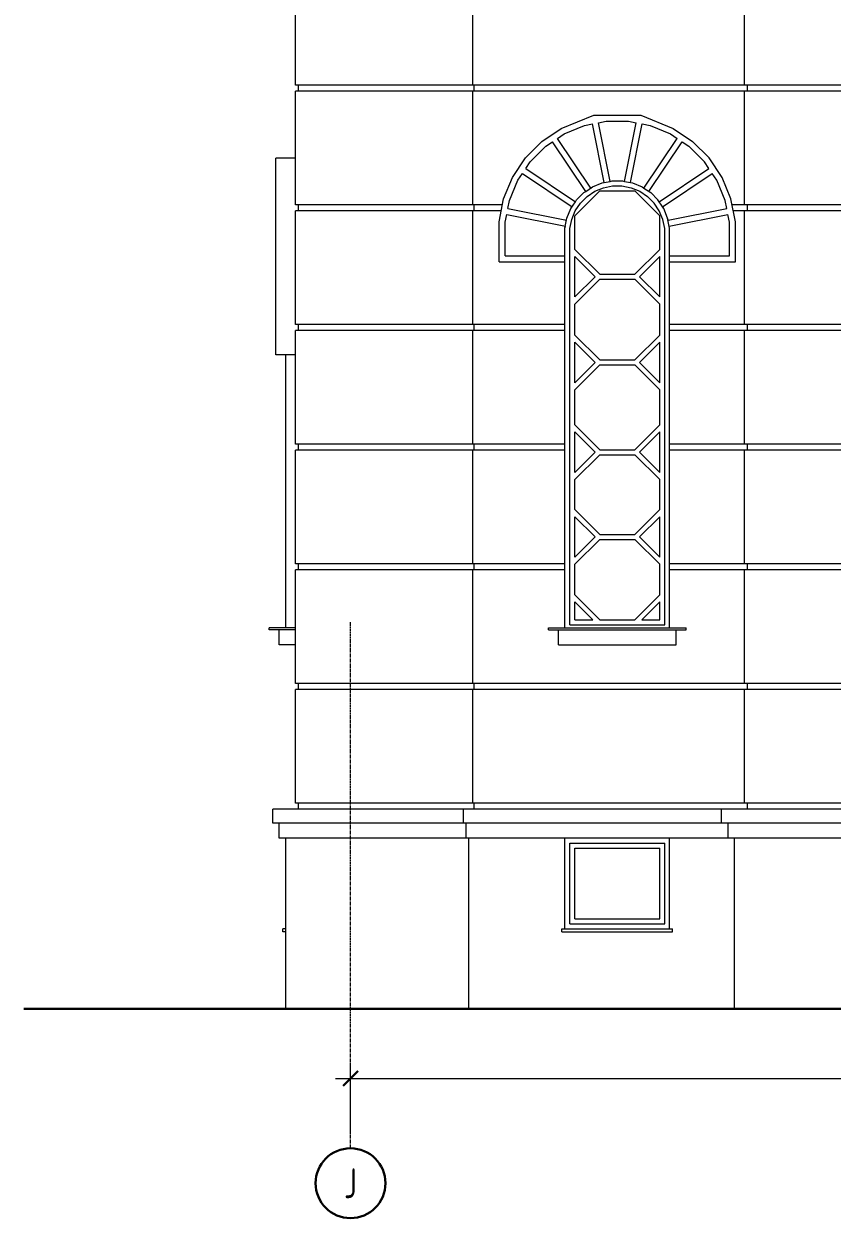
# Model space of a CAD drawing. Header units: millimetres. Extents: x -4890 to 184123, y 36 to 148549.
# Drawn here: x 135535 to 143639, y 103619 to 115594 of the extents above; entities that cross this region are included whole.
import ezdxf

# ---------------------------------------------------------------- set-up
doc = ezdxf.new("R2010")
doc.units = ezdxf.units.MM
doc.linetypes.add('CENTERX2', pattern=[101.6, 63.5, -12.7, 12.7, -12.7])
for name, color, linetype, lineweight in [('axis', 40, 'CENTERX2', 5), ('Dimension', 4, 'Continuous', 5), ('Wall_General', 5, 'Continuous', 30), ('Wall_Satelit', 253, 'Continuous', 5)]:
    doc.layers.add(name, color=color, linetype=linetype, lineweight=lineweight)
doc.styles.add('OK300', font='isocpeur.ttf', dxfattribs={"width": 0.7, "height": 300})
doc.dimstyles.new('OK100', dxfattribs={"dimtxt": 300, "dimasz": 150, "dimexe": 150, "dimexo": 150, "dimgap": 150, "dimtad": 1, "dimdec": 0, "dimzin": 0, "dimdsep": 46, "dimtxsty": 'OK300', "dimblk": 'ARCHTICK', "dimcen": 150, "dimdle": 150, "dimclrd": 256, "dimclre": 256, "dimclrt": 256, "dimadec": 0, "dimazin": 0, "dimtfac": 1, "dimtdec": 0, "dimtofl": 0, "dimtmove": 0, "dimatfit": 3, "dimldrblk": 'DOT', "dimfxl": 1, "dimtolj": 1, "dimtzin": 0, "dimlwd": -1, "dimlwe": -1, "dimarcsym": 0})

# ---------------------------------------------------------------- blocks, each defined once
blk = doc.blocks.new('_ArchTick')
at = {"color": 0, "linetype": 'ByBlock', "const_width": 0.15}
blk.add_lwpolyline([(-0.5, -0.5), (0.5, 0.5)], dxfattribs=at)
blk = doc.blocks.new('*D118')
at = {"layer": 'Defpoints', "color": 0, "transparency": 16777216}
for p in [(175110, 105019), (138810, 104319), (175110, 104319)]:
    blk.add_point(p, dxfattribs=at)
at = {"layer": 'Dimension', "transparency": 16777216}
for p, q in [((138810, 104469), (138810, 105169)), ((175110, 104469), (175110, 105169)), ((138660, 105019), (175260, 105019))]:
    blk.add_line(p, q, dxfattribs=at)
at = {"layer": 'Dimension', "transparency": 16777216, "xscale": 150, "yscale": 150, "zscale": 150, "rotation": 180}
blk.add_blockref('_ArchTick', (138810, 105019), dxfattribs=at)
at = {"layer": 'Dimension', "transparency": 16777216, "xscale": 150, "yscale": 150, "zscale": 150}
blk.add_blockref('_ArchTick', (175110, 105019), dxfattribs=at)
at = {"layer": 'Dimension', "transparency": 16777216, "insert": (156960, 105319), "char_height": 300, "attachment_point": 5, "style": 'OK300'}
blk.add_mtext('\\A1;36300', dxfattribs=at)
blk = doc.blocks.new('_Dot')
at = {"layer": 'Dimension', "color": 0, "lineweight": -2}
blk.add_line((-0.5, 0), (-1, 0), dxfattribs=at)
at = {"layer": 'Dimension', "color": 0, "const_width": 0.5}
blk.add_lwpolyline([(-0.25, 0, 1), (0.25, 0, 1)], format="xyb", close=True, dxfattribs=at)

msp = doc.modelspace()

# ---------------------------------------------------------------- linework, layer by layer
at = {"layer": 'axis', "ltscale": 0.5}
msp.add_lwpolyline([(138809.7, 104319), (138809.7, 109598.6)], dxfattribs=at)
at = {"layer": 'axis', "color": 18, "linetype": 'Continuous', "lineweight": 30, "true_color": 0x000000}
msp.add_circle((138809.7, 103969), 350, dxfattribs=at)
at = {"layer": 'Wall_General'}
msp.add_lwpolyline([(184122.7, 105719), (165259.7, 105719), (165259.7, 106119), (144159.7, 106119), (144159.7, 105719), (135534.7, 105719)], dxfattribs=at)
at = {"layer": 'Wall_Satelit'}
for p, q in [((138259.7, 114979), (138259.7, 116119)), ((140037.2, 114979), (140037.2, 116119)), ((142759.7, 114979), (142759.7, 116119)), ((140037.2, 114979), (138259.7, 114979)), ((138289.7, 114919), (138289.7, 114979)), ((142759.7, 114979), (140037.2, 114979)), ((140049.7, 114919), (140049.7, 114979)), ((144229.7, 114979), (142759.7, 114979)), ((142789.7, 114919), (142789.7, 114979)), ((138259.7, 113779), (138259.7, 114919)), ((140037.2, 114919), (138259.7, 114919)), ((140037.2, 113779), (140037.2, 114919)), ((142759.7, 114919), (140037.2, 114919)), ((142759.7, 113779), (142759.7, 114919)), ((144229.7, 114919), (142759.7, 114919)), ((140923.4, 114544.1), (141249, 114679)), ((141249, 114679), (141720.4, 114679)), ((141294.6, 114603.2), (141373.9, 114619)), ((141411.7, 114014.8), (141294.6, 114603.2)), ((141373.9, 114619), (141595.5, 114619)), ((141557.7, 114014.8), (141674.7, 114603.2)), ((141595.5, 114619), (141674.7, 114603.2)), ((141720.4, 114679), (142046, 114544.1)), ((140729.3, 114414.5), (140923.4, 114544.1)), ((140884.6, 114446.1), (140951.8, 114491)), ((140951.8, 114491), (141156.5, 114575.8)), ((141156.5, 114575.8), (141235.8, 114591.6)), ((141352.8, 114003.1), (141235.8, 114591.6)), ((141616.5, 114003.1), (141733.6, 114591.6)), ((141733.6, 114591.6), (141812.8, 114575.8)), ((141812.8, 114575.8), (142017.6, 114491)), ((142017.6, 114491), (142084.7, 114446.1)), ((142046, 114544.1), (142240.1, 114414.5)), ((140564.2, 114249.4), (140729.3, 114414.5)), ((140610.8, 114211.1), (140767.5, 114367.9)), ((140767.5, 114367.9), (140834.7, 114412.7)), ((141168.1, 113913.9), (140834.7, 114412.7)), ((141217.9, 113947.2), (140884.6, 114446.1)), ((141751.4, 113947.2), (142084.7, 114446.1)), ((141801.3, 113913.9), (142134.6, 114412.7)), ((142134.6, 114412.7), (142201.8, 114367.9)), ((142358.5, 114211.1), (142201.8, 114367.9)), ((142405.1, 114249.4), (142240.1, 114414.5)), ((138059.7, 114230), (138059.7, 114249)), ((138259.7, 114249), (138059.7, 114249)), ((140434.5, 114055.3), (140564.2, 114249.4)), ((142534.8, 114055.3), (142405.1, 114249.4)), ((138059.7, 114192.1), (138059.7, 114230)), ((138059.7, 114135.8), (138059.7, 114192.1)), ((138059.7, 114061.6), (138059.7, 114135.8)), ((140565.9, 114144), (140610.8, 114211.1)), ((140565.9, 114144), (141064.8, 113810.6)), ((141904.5, 113810.6), (142403.4, 114144)), ((142403.4, 114144), (142358.5, 114211.1)), ((138059.7, 113970.1), (138059.7, 114061.6)), ((140345.2, 113839.6), (140434.5, 114055.3)), ((140402.9, 113822.1), (140487.7, 114026.9)), ((140487.7, 114026.9), (140532.6, 114094.1)), ((140532.6, 114094.1), (141031.5, 113760.7)), ((141331.5, 113998.8), (141352.8, 114003.1)), ((141352.8, 114003.1), (141411.7, 114014.8)), ((141411.7, 114014.8), (141433, 114019)), ((141433, 114019), (141536.4, 114019)), ((141536.4, 114019), (141557.7, 114014.8)), ((141557.7, 114014.8), (141616.5, 114003.1)), ((141616.5, 114003.1), (141637.8, 113998.8)), ((141937.9, 113760.7), (142436.7, 114094.1)), ((142481.6, 114026.9), (142436.7, 114094.1)), ((142566.4, 113822.1), (142481.6, 114026.9)), ((142624.1, 113839.6), (142534.8, 114055.3)), ((138059.7, 113862.2), (138059.7, 113970.1)), ((141059.7, 113670.1), (141308.6, 113919)), ((141076.9, 113828.7), (141150, 113901.8)), ((141150, 113901.8), (141168.1, 113913.9)), ((141168.1, 113913.9), (141236, 113959.3)), ((141181.9, 113863), (141259.7, 113915)), ((141217.9, 113947.2), (141236, 113959.3)), ((141236, 113959.3), (141331.5, 113998.8)), ((141259.7, 113915), (141346.1, 113950.7)), ((141308.6, 113919), (141660.7, 113919)), ((141346.1, 113950.7), (141437.9, 113969)), ((141437.9, 113969), (141531.5, 113969)), ((141531.5, 113969), (141623.2, 113950.7)), ((141623.2, 113950.7), (141709.7, 113915)), ((141637.8, 113998.8), (141733.4, 113959.3)), ((141909.7, 113670.1), (141660.7, 113919)), ((141709.7, 113915), (141787.5, 113863)), ((141733.4, 113959.3), (141751.4, 113947.2)), ((141751.4, 113947.2), (141819.3, 113901.8)), ((141801.3, 113913.9), (141819.3, 113901.8)), ((141819.3, 113901.8), (141892.5, 113828.7)), ((138059.7, 113739.1), (138059.7, 113862.2)), ((140037.2, 113779), (138259.7, 113779)), ((138289.7, 113719), (138289.7, 113779)), ((140333.2, 113779), (140037.2, 113779)), ((140049.7, 113719), (140049.7, 113779)), ((140299.7, 113610.7), (140345.2, 113839.6)), ((140387.1, 113742.9), (140402.9, 113822.1)), ((141019.4, 113742.7), (141064.8, 113810.6)), ((141063.7, 113719), (141115.7, 113796.8)), ((141064.8, 113810.6), (141076.9, 113828.7)), ((141115.7, 113796.8), (141181.9, 113863)), ((141853.6, 113796.8), (141787.5, 113863)), ((141905.6, 113719), (141853.6, 113796.8)), ((141904.5, 113810.6), (141892.5, 113828.7)), ((141949.9, 113742.7), (141904.5, 113810.6)), ((142582.2, 113742.9), (142566.4, 113822.1)), ((142669.7, 113610.7), (142624.1, 113839.6)), ((142759.7, 113779), (142636.2, 113779)), ((144259.7, 113779), (142759.7, 113779)), ((142789.7, 113719), (142789.7, 113779)), ((138059.7, 113601.9), (138059.7, 113739.1)), ((138259.7, 112579), (138259.7, 113719)), ((140037.2, 113719), (138259.7, 113719)), ((140037.2, 112579), (140037.2, 113719)), ((140321.2, 113719), (140037.2, 113719)), ((140359.7, 113604.8), (140375.4, 113684.1)), ((140375.4, 113684.1), (140963.9, 113567)), ((140387.1, 113742.9), (140975.6, 113625.9)), ((140959.7, 113545.7), (140979.8, 113647.1)), ((140975.6, 113625.9), (140979.8, 113647.1)), ((140979.8, 113647.1), (141019.4, 113742.7)), ((141019.4, 113742.7), (141031.5, 113760.7)), ((141027.9, 113632.6), (141063.7, 113719)), ((141059.7, 113333), (141059.7, 113670.1)), ((141941.4, 113632.6), (141905.6, 113719)), ((141909.7, 113333), (141909.7, 113670.1)), ((141949.9, 113742.7), (141937.9, 113760.7)), ((141989.5, 113647.1), (141949.9, 113742.7)), ((142009.7, 113545.7), (141989.5, 113647.1)), ((141993.7, 113625.9), (141989.5, 113647.1)), ((141993.7, 113625.9), (142582.2, 113742.9)), ((142005.4, 113567), (142593.9, 113684.1)), ((142609.7, 113604.8), (142593.9, 113684.1)), ((142759.7, 113719), (142648.1, 113719)), ((142759.7, 112579), (142759.7, 113719)), ((144259.7, 113719), (142759.7, 113719)), ((138059.7, 113451.9), (138059.7, 113601.9)), ((140299.7, 113209), (140299.7, 113610.7)), ((140359.7, 113269), (140359.7, 113604.8)), ((140959.7, 113545.7), (140963.9, 113567)), ((140959.7, 113269), (140959.7, 113545.7)), ((141009.7, 113540.8), (141027.9, 113632.6)), ((141009.7, 109569), (141009.7, 113540.8)), ((141959.7, 113540.8), (141941.4, 113632.6)), ((141959.7, 109569), (141959.7, 113540.8)), ((142009.7, 113545.7), (142005.4, 113567)), ((142009.7, 113269), (142009.7, 113545.7)), ((142609.7, 113269), (142609.7, 113604.8)), ((142669.7, 113209), (142669.7, 113610.7)), ((138059.7, 113290.6), (138059.7, 113451.9)), ((138059.7, 113119.5), (138059.7, 113290.6)), ((141059.7, 113333), (141308.6, 113084)), ((141660.7, 113084), (141909.7, 113333)), ((140299.7, 113209), (140959.7, 113209)), ((140359.7, 113269), (140959.7, 113269)), ((140959.7, 113209), (140959.7, 113269)), ((140959.7, 112309), (140959.7, 113209)), ((141059.7, 112855.8), (141059.7, 113262.3)), ((141262.9, 113059), (141059.7, 113262.3)), ((141706.4, 113059), (141909.7, 113262.3)), ((141909.7, 112855.8), (141909.7, 113262.3)), ((142009.7, 113209), (142009.7, 113269)), ((142009.7, 113269), (142609.7, 113269)), ((142009.7, 112309), (142009.7, 113209)), ((142009.7, 113209), (142669.7, 113209)), ((138059.7, 112940.2), (138059.7, 113119.5)), ((141059.7, 112855.8), (141262.9, 113059)), ((141308.6, 113084), (141660.7, 113084)), ((141909.7, 112855.8), (141706.4, 113059)), ((138059.7, 112754.5), (138059.7, 112940.2)), ((141059.7, 112785.1), (141308.6, 113034)), ((141308.6, 113034), (141660.7, 113034)), ((141909.7, 112785.1), (141660.7, 113034)), ((138059.7, 112564.1), (138059.7, 112754.5)), ((141059.7, 112473), (141059.7, 112785.1)), ((141909.7, 112473), (141909.7, 112785.1)), ((140037.2, 112579), (138259.7, 112579)), ((138289.7, 112519), (138289.7, 112579)), ((140959.7, 112579), (140037.2, 112579)), ((140049.7, 112519), (140049.7, 112579)), ((142759.7, 112579), (142009.7, 112579)), ((144259.7, 112579), (142759.7, 112579)), ((142789.7, 112519), (142789.7, 112579)), ((138059.7, 112371), (138059.7, 112564.1)), ((138259.7, 111379), (138259.7, 112519)), ((140037.2, 112519), (138259.7, 112519)), ((140037.2, 111379), (140037.2, 112519)), ((140959.7, 112519), (140037.2, 112519)), ((141059.7, 112473), (141308.6, 112224)), ((141660.7, 112224), (141909.7, 112473)), ((142759.7, 112519), (142009.7, 112519)), ((142759.7, 111379), (142759.7, 112519)), ((144259.7, 112519), (142759.7, 112519)), ((138059.7, 112274), (138059.7, 112371)), ((141059.7, 111995.8), (141059.7, 112402.3)), ((141262.9, 112199), (141059.7, 112402.3)), ((141706.4, 112199), (141909.7, 112402.3)), ((141909.7, 111995.8), (141909.7, 112402.3)), ((138259.7, 112274), (138059.7, 112274)), ((138159.7, 109539), (138159.7, 112274)), ((140959.7, 112279), (140959.7, 112309)), ((140959.7, 112219), (140959.7, 112279)), ((140959.7, 111079), (140959.7, 112219)), ((141308.6, 112224), (141660.7, 112224)), ((142009.7, 112279), (142009.7, 112309)), ((142009.7, 112219), (142009.7, 112279)), ((142009.7, 111079), (142009.7, 112219)), ((141059.7, 111995.8), (141262.9, 112199)), ((141059.7, 111925.1), (141308.6, 112174)), ((141308.6, 112174), (141660.7, 112174)), ((141909.7, 111925.1), (141660.7, 112174)), ((141909.7, 111995.8), (141706.4, 112199)), ((141059.7, 111573), (141059.7, 111925.1)), ((141909.7, 111573), (141909.7, 111925.1)), ((141059.7, 111573), (141308.6, 111324)), ((141059.7, 111095.8), (141059.7, 111502.3)), ((141262.9, 111299), (141059.7, 111502.3)), ((141660.7, 111324), (141909.7, 111573)), ((141706.4, 111299), (141909.7, 111502.3)), ((141909.7, 111095.8), (141909.7, 111502.3)), ((140037.2, 111379), (138259.7, 111379)), ((138289.7, 111319), (138289.7, 111379)), ((140959.7, 111379), (140037.2, 111379)), ((140049.7, 111319), (140049.7, 111379)), ((142759.7, 111379), (142009.7, 111379)), ((144259.7, 111379), (142759.7, 111379)), ((142789.7, 111319), (142789.7, 111379)), ((138259.7, 110179), (138259.7, 111319)), ((140037.2, 111319), (138259.7, 111319)), ((140037.2, 110179), (140037.2, 111319)), ((140959.7, 111319), (140037.2, 111319)), ((141059.7, 111095.8), (141262.9, 111299)), ((141059.7, 111025.1), (141308.6, 111274)), ((141308.6, 111324), (141660.7, 111324)), ((141308.6, 111274), (141660.7, 111274)), ((141909.7, 111025.1), (141660.7, 111274)), ((141909.7, 111095.8), (141706.4, 111299)), ((142759.7, 111319), (142009.7, 111319)), ((142759.7, 110179), (142759.7, 111319)), ((144259.7, 111319), (142759.7, 111319)), ((140959.7, 111019), (140959.7, 111079)), ((140959.7, 110779), (140959.7, 111019)), ((141059.7, 110723), (141059.7, 111025.1)), ((141909.7, 110723), (141909.7, 111025.1)), ((142009.7, 111019), (142009.7, 111079)), ((142009.7, 110779), (142009.7, 111019)), ((140959.7, 110719), (140959.7, 110779)), ((142009.7, 110719), (142009.7, 110779)), ((140959.7, 109579), (140959.7, 110719)), ((141059.7, 110723), (141308.6, 110474)), ((141059.7, 110245.8), (141059.7, 110652.3)), ((141262.9, 110449), (141059.7, 110652.3)), ((141660.7, 110474), (141909.7, 110723)), ((141706.4, 110449), (141909.7, 110652.3)), ((141909.7, 110245.8), (141909.7, 110652.3)), ((142009.7, 109579), (142009.7, 110719)), ((141059.7, 110245.8), (141262.9, 110449)), ((141059.7, 110175.1), (141308.6, 110424)), ((141308.6, 110474), (141660.7, 110474)), ((141308.6, 110424), (141660.7, 110424)), ((141909.7, 110175.1), (141660.7, 110424)), ((141909.7, 110245.8), (141706.4, 110449)), ((140037.2, 110179), (138259.7, 110179)), ((138289.7, 110119), (138289.7, 110179)), ((140959.7, 110179), (140037.2, 110179)), ((140049.7, 110119), (140049.7, 110179)), ((141059.7, 109868), (141059.7, 110175.1)), ((141909.7, 109868), (141909.7, 110175.1)), ((142759.7, 110179), (142009.7, 110179)), ((144259.7, 110179), (142759.7, 110179)), ((142789.7, 110119), (142789.7, 110179)), ((138259.7, 108979), (138259.7, 110119)), ((140037.2, 110119), (138259.7, 110119)), ((140037.2, 108979), (140037.2, 110119)), ((140959.7, 110119), (140037.2, 110119)), ((142759.7, 110119), (142009.7, 110119)), ((142759.7, 108979), (142759.7, 110119)), ((144259.7, 110119), (142759.7, 110119)), ((141059.7, 109868), (141308.6, 109619)), ((141660.7, 109619), (141909.7, 109868)), ((141059.7, 109619), (141059.7, 109797.3)), ((141237.9, 109619), (141059.7, 109797.3)), ((141731.4, 109619), (141909.7, 109797.3)), ((141909.7, 109619), (141909.7, 109797.3)), ((140959.7, 109539), (140959.7, 109579)), ((140959.7, 109539), (140959.7, 109579)), ((141059.7, 109619), (141237.9, 109619)), ((141308.6, 109619), (141660.7, 109619)), ((141731.4, 109619), (141909.7, 109619)), ((142009.7, 109539), (142009.7, 109579)), ((142009.7, 109539), (142009.7, 109579)), ((137994.7, 109519), (137994.7, 109539)), ((138259.7, 109539), (137994.7, 109539)), ((138259.7, 109519), (137994.7, 109519)), ((138094.7, 109369), (138094.7, 109519)), ((140794.7, 109519), (140794.7, 109539)), ((140794.7, 109539), (142174.7, 109539)), ((140794.7, 109519), (142174.7, 109519)), ((140894.7, 109369), (140894.7, 109519)), ((141009.7, 109569), (141959.7, 109569)), ((142074.7, 109369), (142074.7, 109519)), ((142174.7, 109519), (142174.7, 109539)), ((138259.7, 109369), (138094.7, 109369)), ((140894.7, 109369), (142074.7, 109369)), ((140037.2, 108979), (138259.7, 108979)), ((138289.7, 108919), (138289.7, 108979)), ((142759.7, 108979), (140037.2, 108979)), ((140049.7, 108919), (140049.7, 108979)), ((144259.7, 108979), (142759.7, 108979)), ((142789.7, 108919), (142789.7, 108979)), ((138259.7, 107779), (138259.7, 108919)), ((140037.2, 108919), (138259.7, 108919)), ((140037.2, 107779), (140037.2, 108919)), ((142759.7, 108919), (140037.2, 108919)), ((142759.7, 107779), (142759.7, 108919)), ((144259.7, 108919), (142759.7, 108919)), ((140037.2, 107779), (138259.7, 107779)), ((138289.7, 107719), (138289.7, 107779)), ((142759.7, 107779), (140037.2, 107779)), ((140049.7, 107719), (140049.7, 107779)), ((144259.7, 107779), (142759.7, 107779)), ((142789.7, 107719), (142789.7, 107779)), ((138029.7, 107579), (138029.7, 107719)), ((139942, 107719), (138029.7, 107719)), ((139942, 107579), (139942, 107719)), ((142529.7, 107719), (139942, 107719)), ((142529.7, 107579), (142529.7, 107719)), ((144029.7, 107719), (142529.7, 107719)), ((139942, 107579), (138029.7, 107579)), ((138094.7, 107429), (138094.7, 107579)), ((142529.7, 107579), (139942, 107579)), ((139968.9, 107429), (139968.9, 107579)), ((144029.7, 107579), (142529.7, 107579)), ((142594.7, 107429), (142594.7, 107579)), ((139968.9, 107429), (138094.7, 107429)), ((138159.7, 105719), (138159.7, 107429)), ((142594.7, 107429), (139968.9, 107429)), ((139995.8, 105719), (139995.8, 107429)), ((140959.7, 106519), (140959.7, 107429)), ((142009.7, 106519), (142009.7, 107429)), ((144094.7, 107429), (142594.7, 107429)), ((142659.7, 105719), (142659.7, 107429)), ((141009.7, 106569), (141009.7, 107379)), ((141009.7, 107379), (141959.7, 107379)), ((141059.7, 106619), (141059.7, 107329)), ((141059.7, 107329), (141909.7, 107329)), ((141909.7, 106619), (141909.7, 107329)), ((141959.7, 106569), (141959.7, 107379)), ((141059.7, 106619), (141909.7, 106619)), ((138129.7, 106489), (138129.7, 106519)), ((138159.7, 106519), (138129.7, 106519)), ((138159.7, 106489), (138129.7, 106489)), ((140929.7, 106489), (140929.7, 106519)), ((140929.7, 106519), (142039.7, 106519)), ((140929.7, 106489), (142039.7, 106489)), ((141009.7, 106569), (141959.7, 106569)), ((142039.7, 106489), (142039.7, 106519))]:
    msp.add_line(p, q, dxfattribs=at)

# ---------------------------------------------------------------- texts
at = {"layer": 'axis', "color": 18, "true_color": 0x000000, "insert": (138809.7, 103969), "char_height": 300, "attachment_point": 5, "style": 'OK300'}
msp.add_mtext('J', dxfattribs=at)

# ---------------------------------------------------------------- dimensions: what is measured, and where the dimension line sits
at = {"layer": 'Dimension'}
dim = msp.add_linear_dim(base=(175109.7, 105019), p1=(138809.7, 104319), p2=(175109.7, 104319), angle=180, dimstyle='OK100', dxfattribs=at)
dim.commit()
dim.dimension.update_dxf_attribs({"geometry": '*D118', "text_midpoint": (156959.7, 105319)})

doc.saveas('drawing.dxf')
